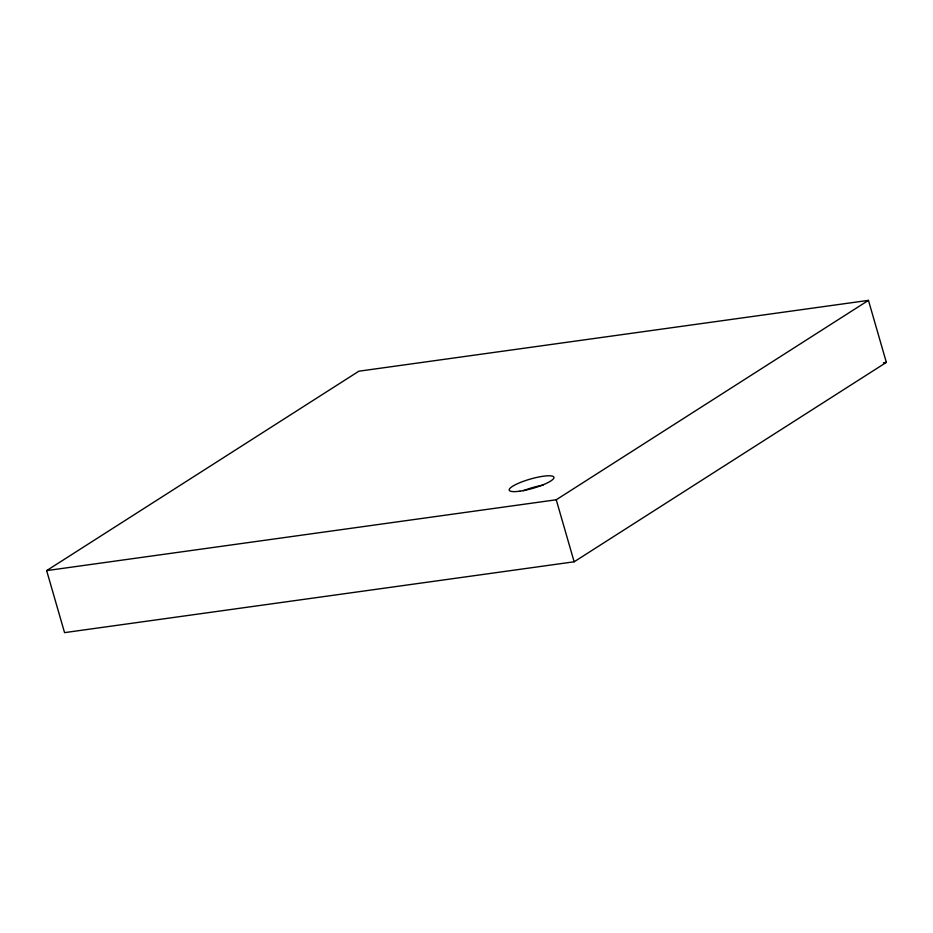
<?xml version="1.0" encoding="UTF-8"?>
<svg xmlns="http://www.w3.org/2000/svg" width="933" height="933" viewBox="0 0 933 933"><rect width="100%" height="100%" fill="white"/><g stroke="black" fill="none" stroke-linecap="round" stroke-linejoin="round"><path stroke-width="1.4" d="M46.65 570.611L358.855 371.206L868.448 300.368L886.35 362.389L574.145 561.794L64.552 632.632L46.65 570.611L556.243 499.773L868.448 300.368M883.458 362.785L886.35 362.389M556.243 499.773L574.145 561.794M523.32 490.723A23.29 4.805 -16.1 0 1 543.123 485.102M519.868 491.178A23.29 4.805 -16.1 0 0 553.969 477.661A23.29 4.805 -16.1 0 0 520.871 482.268A23.29 4.805 -16.1 0 0 519.868 491.178"/></g></svg>
